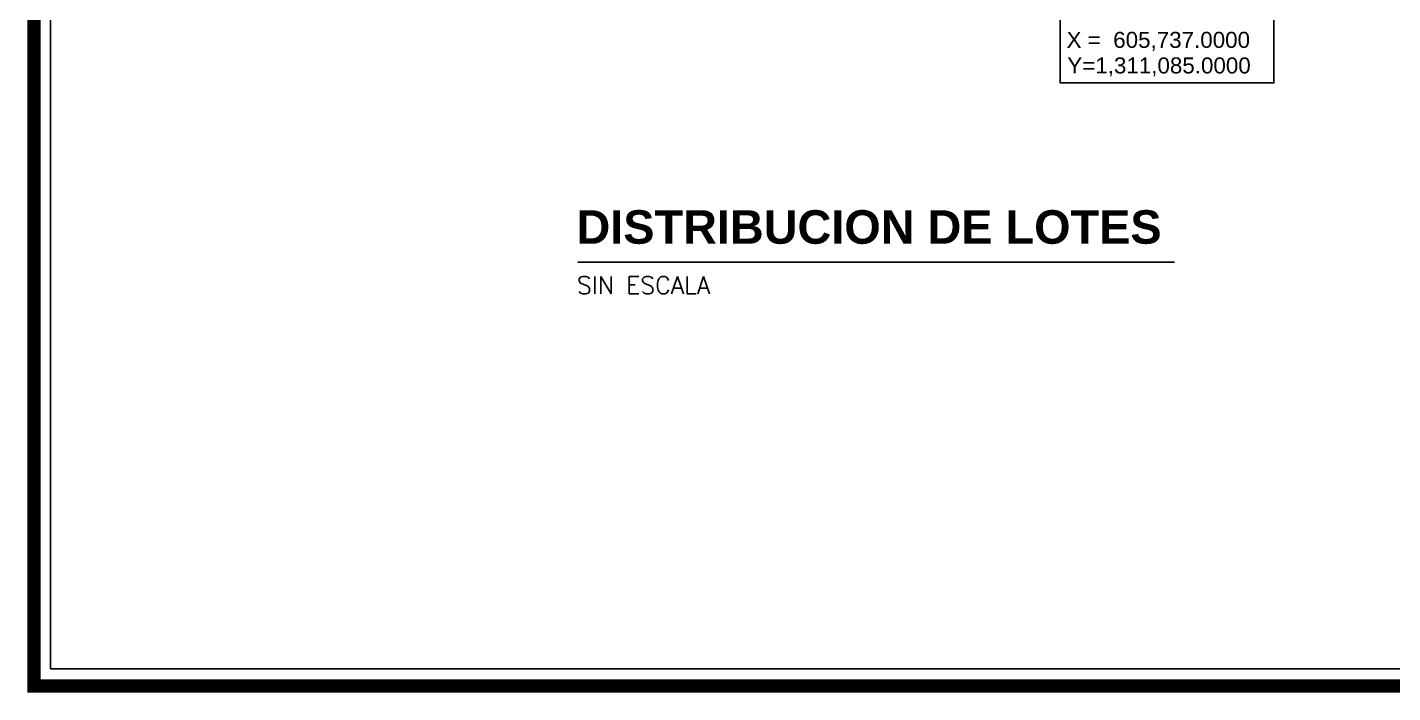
# Model space of a CAD drawing. Header units: metres. Extents: x 604533 to 608048, y 1310709 to 1311860.
# Drawn here: x 604533.4 to 604767.9, y 1310888.6 to 1311002.9 of the extents above; entities that cross this region are included whole.
import ezdxf

# ---------------------------------------------------------------- set-up
doc = ezdxf.new("R2010")
doc.units = ezdxf.units.M
doc.header["$LTSCALE"] = 0.0254
doc.header["$MEASUREMENT"] = 0
for name, color, linetype in [('acera', 8, 'Continuous'), ('COTAS', 3, 'Continuous'), ('CVL_CUADCON_TX', 2, 'Continuous'), ('FORMATO', 7, 'Continuous')]:
    doc.layers.add(name, color=color, linetype=linetype)
doc.styles.add('ARIALTEXT', font='')
doc.styles.add('PUNTOS PI', font='arial.ttf', dxfattribs={"height": 8e-05})
doc.styles.add('ROMANS', font='ROMANS', dxfattribs={"height": 0.2})
doc.styles.get('ARIALTEXT').set_extended_font_data('Arial', bold=True)

msp = doc.modelspace()

# ---------------------------------------------------------------- linework, layer by layer
at = {"color": 1}
msp.add_line((604627.98, 1310962.58), (604730.454, 1310962.58), dxfattribs=at)
at = {"const_width": 2.28}
msp.add_lwpolyline([(604534.552, 1311208.98), (604534.552, 1310889.78), (605010.502, 1310889.78), (605010.502, 1311208.98)], close=True, dxfattribs=at)
at = {"layer": 'acera', "color": 7}
msp.add_line((604537.402, 1310889.78), (605007.652, 1310889.78), dxfattribs=at)
at = {"layer": 'COTAS', "elevation": 100}
msp.add_lwpolyline([(604710.802, 1311007.58), (604747.513, 1311007.58), (604747.513, 1310993.366), (604710.802, 1310993.366)], close=True, dxfattribs=at)
at = {"layer": 'FORMATO', "color": 8}
for p, q in [((604537.402, 1311205.933), (604537.402, 1310892.729)), ((604537.402, 1310892.729), (605007.652, 1310892.729))]:
    msp.add_line(p, q, dxfattribs=at)

# ---------------------------------------------------------------- texts
at = {"color": 1, "style": 'ROMANS'}
msp.add_text('SIN ESCALA', height=2.9881, dxfattribs=at).set_placement((604627.798, 1310957.142))
at = {"color": 3, "insert": (604627.728, 1310971.51), "char_height": 5.75478, "attachment_point": 1, "style": 'ARIALTEXT'}
msp.add_mtext('DISTRIBUCION DE LOTES', dxfattribs=at)
at = {"layer": 'CVL_CUADCON_TX', "style": 'PUNTOS PI'}
msp.add_text('X =  605,737.0000', height=2.75, dxfattribs=at).set_placement((604711.896, 1310999.4, 100))
at = {"layer": 'CVL_CUADCON_TX', "color": 2, "style": 'PUNTOS PI'}
msp.add_text('Y=1,311,085.0000', height=2.75, dxfattribs=at).set_placement((604712.019, 1310995.006, 100))

doc.saveas('drawing.dxf')
